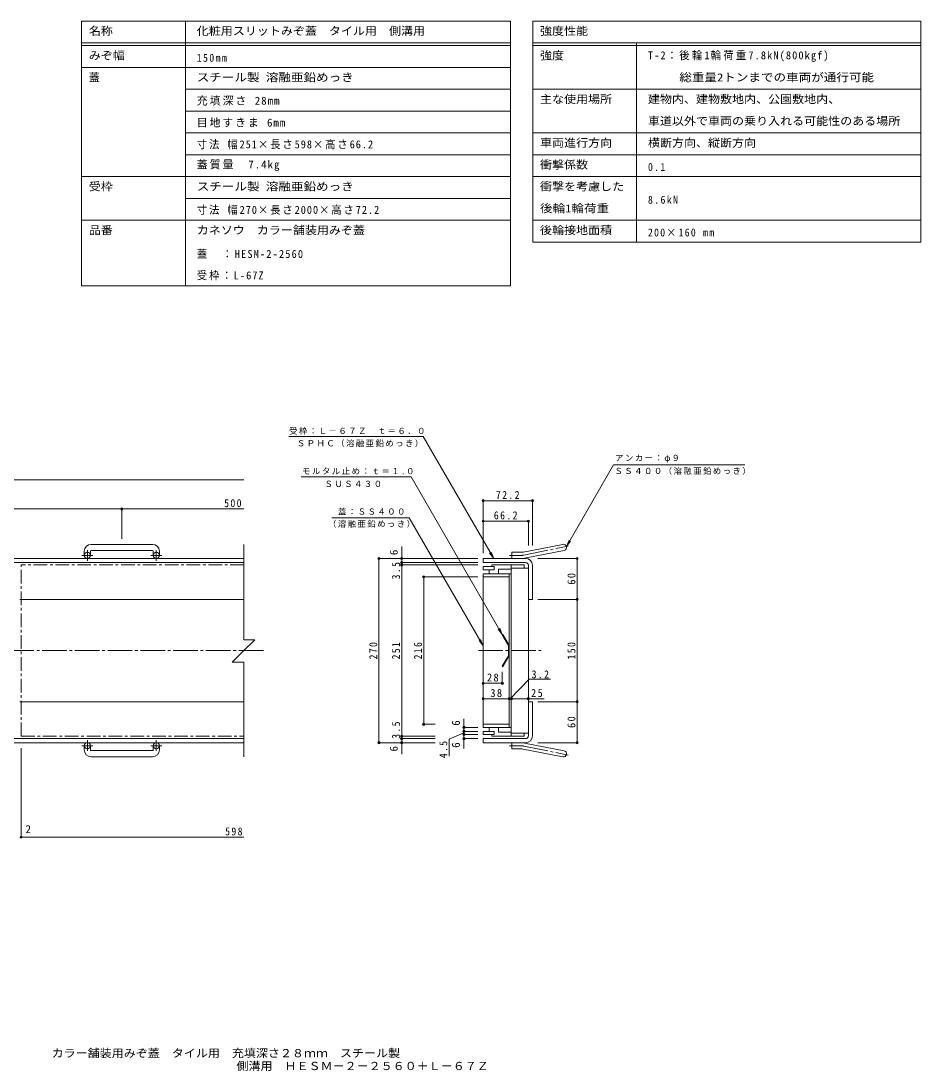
# Model space of a CAD drawing. Units: millimetres at full size, sheet at 1:4; some dimension numbers follow another scale. Extents: x -856 to 1124, y -778 to 761.
# Drawn here: x -194 to 1124, y -778 to 761 of the extents above; entities that cross this region are included whole.
import ezdxf
from ezdxf.enums import TextEntityAlignment as Align

# ---------------------------------------------------------------- set-up
doc = ezdxf.new("R2010")
doc.units = ezdxf.units.MM
doc.header["$LTSCALE"] = 4
doc.header["$PDMODE"] = 32
doc.header["$PDSIZE"] = 3.2
for name, pattern in [('CHAIN1', [8, 5, -1, 1, -1]), ('CHAIN2', [12, 9, -1, 1, -1]), ('DASHED3', [4, 3, -1])]:
    doc.linetypes.add(name, pattern=pattern)
for name, color, linetype, lineweight in [('0-0_通り芯', 7, 'CHAIN2', 9), ('0-1_躯体', 2, 'DASHED3', 9), ('0-2_仕上', 7, 'Continuous', 9), ('0-3_建具', 4, 'Continuous', 9), ('0-4_その他', 7, 'Continuous', 9), ('0-5_寸法', 7, 'Continuous', 9), ('F-5_F-5ﾚｲﾔ', 2, 'Continuous', 9), ('F-F_F-Fﾚｲﾔ', 7, 'Continuous', 9)]:
    doc.layers.add(name, color=color, linetype=linetype, lineweight=lineweight)
doc.layers.add('F-4_F-4ﾚｲﾔ', color=2, linetype='Continuous')
doc.styles.add('ＭＳ ゴシック', font='')
doc.styles.get('ＭＳ ゴシック').set_extended_font_data('MS Gothic')

msp = doc.modelspace()

# ---------------------------------------------------------------- linework, layer by layer
at = {"layer": '0-0_通り芯'}
for p, q in [((160.869, -161.771), (-815.935, -161.771)), ((475.821, -161.771), (568.207, -161.771))]:
    msp.add_line(p, q, dxfattribs=at)
at = {"layer": '0-1_躯体', "linetype": 'Continuous'}
for p, q in [((132.423, -86.771), (-195.89, -86.771)), ((132.423, -236.771), (-195.89, -236.771))]:
    msp.add_line(p, q, dxfattribs=at)
at = {"layer": '0-2_仕上', "color": 3, "linetype": 'CHAIN1'}
for p, q in [((-193.89, -287.271), (-193.89, -36.27)), ((132.423, -36.27), (-193.89, -36.27)), ((-193.89, -287.271), (132.423, -287.271))]:
    msp.add_line(p, q, dxfattribs=at)
at = {"layer": '0-2_仕上'}
for p, q in [((482.9, -38.77), (482.9, -43.27)), ((498.9, -38.77), (482.9, -38.77)), ((498.9, -43.27), (482.9, -43.27)), ((491.9, -43.27), (491.9, -49.271)), ((495.4, -36.27), (495.4, -38.77)), ((524.1, -36.27), (495.4, -36.27)), ((498.9, -38.77), (498.9, -43.27)), ((524.099, -36.27), (524.099, -42.271)), ((524.1, -49.271), (482.9, -49.271)), ((482.9, -274.271), (482.9, -49.271)), ((520.9, -53.771), (482.9, -53.771)), ((520.9, -274.271), (520.9, -49.271)), ((520.9, -269.771), (482.9, -269.771)), ((524.1, -274.271), (482.9, -274.271)), ((491.9, -280.271), (491.9, -274.271)), ((482.9, -284.771), (482.9, -280.271)), ((498.9, -280.271), (482.9, -280.271)), ((498.9, -284.771), (482.9, -284.771)), ((495.4, -287.271), (495.4, -284.771)), ((524.1, -287.271), (495.4, -287.271)), ((498.9, -284.771), (498.9, -280.271)), ((524.099, -287.271), (524.099, -281.271))]:
    msp.add_line(p, q, dxfattribs=at)
at = {"layer": '0-2_仕上', "color": 2}
for p, q in [((524.1, -36.27), (524.1, -287.271)), ((549.1, -40.771), (524.1, -40.771)), ((549.1, -282.771), (549.1, -40.771)), ((549.1, -282.771), (524.1, -282.771))]:
    msp.add_line(p, q, dxfattribs=at)
at = {"layer": '0-2_仕上', "color": 3}
for p, q in [((510.9, -138.682), (511.766, -138.182)), ((519.9, -169.271), (510.9, -184.859)), ((520.9, -169.539), (511.766, -185.359)), ((510.9, -184.859), (511.766, -185.359))]:
    msp.add_line(p, q, dxfattribs=at)
at = {"layer": '0-2_仕上'}
for points in [[(524.1, -42.271), (505.1, -42.271), (505.1, -49.271)], [(524.1, -281.271), (505.1, -281.271), (505.1, -274.271)]]:
    msp.add_lwpolyline(points, dxfattribs=at)
at = {"layer": '0-2_仕上', "color": 2}
for points in [[(524.1, -36.27), (543.1, -36.27), (543.1, -40.771)], [(524.1, -287.271), (543.1, -287.271), (543.1, -282.771)]]:
    msp.add_lwpolyline(points, dxfattribs=at)
at = {"layer": '0-2_仕上', "color": 3}
for points in [[(520.9, -169.539), (520.9, -154.003), (511.766, -138.182)], [(519.9, -169.271), (519.9, -154.271), (510.9, -138.682)]]:
    msp.add_lwpolyline(points, dxfattribs=at)
at = {"layer": '0-3_建具', "linetype": 'CHAIN1'}
for p, q in [((-96.89, -30.378), (-96.89, -14.781)), ((4.11, -30.378), (4.11, -14.781)), ((-88.727, -22.271), (-105.134, -22.271)), ((12.273, -22.271), (-4.134, -22.271)), ((-88.727, -301.271), (-105.134, -301.271)), ((-96.89, -293.163), (-96.89, -308.761)), ((12.273, -301.271), (-4.134, -301.271)), ((4.11, -293.163), (4.11, -308.761))]:
    msp.add_line(p, q, dxfattribs=at)
at = {"layer": '0-3_建具'}
for p, q in [((-1.39, -6.171), (-91.39, -6.171)), ((-91.39, -15.171), (-1.39, -15.171)), ((132.423, -6.171), (132.423, -146.002)), ((541.245, -17.464), (599.435, -6.171)), ((543.574, -26.158), (601.765, -14.864)), ((132.423, -26.771), (-796.39, -26.771)), ((-101.39, -16.171), (-101.39, -22.271)), ((-92.39, -16.171), (-92.39, -22.271)), ((-0.39, -16.171), (-0.39, -22.271)), ((8.61, -16.171), (8.61, -22.271)), ((525.1, -26.771), (525.1, -17.771)), ((538.915, -17.771), (525.1, -17.771)), ((538.915, -26.771), (525.1, -26.771)), ((132.423, -32.771), (-796.39, -32.771)), ((545.1, -32.771), (482.9, -32.771)), ((148.192, -146.002), (131.069, -163.125)), ((148.192, -146.002), (132.423, -146.002)), ((115.3, -178.894), (131.069, -163.125)), ((115.3, -178.894), (132.423, -178.894)), ((132.423, -317.371), (132.423, -178.894)), ((132.423, -290.771), (-796.39, -290.771)), ((132.423, -296.771), (-796.39, -296.771)), ((-101.39, -307.371), (-101.39, -301.271)), ((-92.39, -307.371), (-92.39, -301.271)), ((-0.39, -307.371), (-0.39, -301.271)), ((8.61, -307.371), (8.61, -301.271)), ((525.1, -296.771), (525.1, -305.771)), ((538.915, -296.771), (525.1, -296.771)), ((538.915, -305.771), (525.1, -305.771)), ((541.245, -306.077), (599.435, -317.371)), ((543.574, -297.384), (601.765, -308.677)), ((-91.39, -308.371), (-1.39, -308.371)), ((-1.39, -317.371), (-91.39, -317.371))]:
    msp.add_line(p, q, dxfattribs=at)
at = {"layer": '0-3_建具', "linetype": 'CHAIN2'}
for p, q in [((542.409, -21.811), (607.576, -8.648)), ((538.915, -22.271), (521.295, -22.271)), ((538.915, -301.271), (521.295, -301.271)), ((542.409, -301.731), (607.576, -314.893))]:
    msp.add_line(p, q, dxfattribs=at)
at = {"layer": '0-3_建具'}
for points in [[(482.9, -32.771), (482.9, -26.771), (545.1, -26.771)], [(549.1, -36.771), (549.1, -86.771), (555.1, -86.771), (555.1, -36.771)], [(549.1, -286.771), (549.1, -236.771), (555.1, -236.771), (555.1, -286.771)], [(545.1, -290.771), (482.9, -290.771), (482.9, -296.771), (545.1, -296.771)]]:
    msp.add_lwpolyline(points, dxfattribs=at)
for centre in [(-96.89, -22.271), (4.11, -22.271), (-96.89, -301.271), (4.11, -301.271)]:
    msp.add_circle(centre, 4.5, dxfattribs=at)
for centre, radius, start, end in [((-91.39, -16.171), 10, 90, 180), ((-91.39, -16.171), 1, 90, 180), ((-1.39, -16.171), 10, 0, 90), ((-1.39, -16.171), 1, 0, 90), ((600.6, -10.518), 4.5, 285.00014, 104.99991), ((538.915, -8.771), 9, 270, 285.00002), ((538.915, -8.771), 18, 270, 285), ((545.1, -36.771), 10, 0, 90), ((545.1, -36.771), 4, 0, 90), ((545.1, -286.771), 4, 270, 0), ((545.1, -286.771), 10, 270, 0), ((-91.39, -307.371), 10, 180, 270), ((-91.39, -307.371), 1, 180, 270), ((-1.39, -307.371), 10, 270, 0), ((-1.39, -307.371), 1, 270, 0), ((538.915, -314.771), 18, 75, 90), ((538.915, -314.771), 9, 74.99998, 90), ((600.6, -313.024), 4.5, 255.00009, 74.99986)]:
    msp.add_arc(centre, radius, start, end, dxfattribs=at)
at = {"layer": '0-3_建具', "linetype": 'CHAIN2'}
for centre, start, end in [((538.915, -8.771), 270, 284.99995), ((538.915, -314.771), 75.00005, 90)]:
    msp.add_arc(centre, 13.5, start, end, dxfattribs=at)
at = {"layer": '0-4_その他'}
for p, q in [((-796.39, 88.672), (132.423, 88.672)), ((-46.39, 47.052), (-46.39, 1.829)), ((482.9, 59.056), (482.9, -18.771)), ((482.9, 57.856), (555.1, 57.856)), ((555.1, 59.056), (555.1, -7.796)), ((-546.39, 45.852), (-46.39, 45.852)), ((-46.39, 45.852), (132.423, 45.852)), ((482.9, 27.968), (549.1, 27.968)), ((549.1, 29.168), (549.1, -7.796)), ((363.623, -26.771), (363.623, -9.073)), ((329.086, -26.771), (474.9, -26.771)), ((330.286, -26.771), (330.286, -296.771)), ((363.623, -32.771), (363.623, -26.771)), ((621.789, -26.771), (563.1, -26.771)), ((620.589, -26.771), (620.589, -86.771)), ((362.423, -32.771), (474.9, -32.771)), ((362.423, -36.27), (474.9, -36.27)), ((363.623, -36.27), (363.623, -32.771)), ((363.623, -287.271), (363.623, -36.27)), ((394.603, -53.771), (474.9, -53.771)), ((395.803, -53.771), (395.803, -269.771)), ((621.789, -86.771), (563.1, -86.771)), ((620.589, -86.771), (620.589, -236.771)), ((510.9, -210.833), (510.9, -192.859)), ((482.9, -209.633), (510.9, -209.633)), ((482.9, -232.397), (520.9, -232.397)), ((520.9, -232.397), (524.1, -232.397)), ((524.1, -232.397), (549.1, -232.397)), ((549.1, -232.397), (572.292, -232.397)), ((621.789, -236.771), (563.1, -236.771)), ((620.589, -236.771), (620.589, -296.771)), ((394.603, -269.771), (412.368, -269.771)), ((453.494, -274.271), (474.9, -274.271)), ((454.694, -274.271), (454.694, -261.885)), ((454.694, -280.271), (454.694, -274.271)), ((362.423, -287.271), (412.368, -287.271)), ((362.423, -290.771), (412.368, -290.771)), ((363.623, -290.771), (363.623, -287.271)), ((363.623, -296.771), (363.623, -290.771)), ((453.494, -280.271), (474.9, -280.271)), ((453.494, -284.771), (474.9, -284.771)), ((453.494, -290.771), (474.9, -290.771)), ((454.694, -284.771), (454.694, -280.271)), ((454.694, -290.771), (454.694, -284.771)), ((454.694, -290.771), (454.694, -305.079)), ((-193.89, -436.434), (-193.89, -304.994)), ((329.086, -296.771), (412.368, -296.771)), ((363.623, -296.771), (363.623, -313.67)), ((621.789, -296.771), (563.1, -296.771)), ((-195.89, -435.234), (-193.89, -435.234)), ((-193.89, -435.234), (132.423, -435.234))]:
    msp.add_line(p, q, dxfattribs=at)
for points in [[(522.5, -232.397), (550.493, -203.676), (581.375, -203.676)], [(454.694, -282.521), (433.253, -291.758), (433.253, -316.584)]]:
    msp.add_lwpolyline(points, dxfattribs=at)
for p in [(-46.39, 45.852), (482.9, 57.856), (555.1, 57.856), (482.9, 27.968), (549.1, 27.968), (330.286, -26.771), (363.623, -26.771), (620.589, -26.771), (363.623, -32.771), (363.623, -36.27), (395.803, -53.771), (620.589, -86.771), (482.9, -209.633), (510.9, -209.633), (482.9, -232.397), (520.9, -232.397), (524.1, -232.397), (549.1, -232.397), (620.589, -236.771), (395.803, -269.771), (454.694, -274.271), (363.623, -287.271), (363.623, -290.771), (454.694, -280.271), (454.694, -284.771), (454.694, -290.771), (330.286, -296.771), (363.623, -296.771), (620.589, -296.771), (-193.89, -435.234)]:
    msp.add_point(p, dxfattribs=at)
at = {"layer": '0-5_寸法'}
for p, q in [((198.21, 151.965), (395.158, 151.965)), ((673.886, 110.3), (866.184, 110.3)), ((216.158, 92.637), (377.637, 92.637)), ((377.637, 92.637), (510.9, -138.182)), ((261.073, 32.976), (374.417, 32.976)), ((374.417, 32.976), (482.9, -154.922)), ((604.9, -9.189), (610.987, -1.255)), ((498.351, -26.771), (494.524, -17.532)), ((510.9, -138.182), (504.812, -130.249)), ((510.9, -138.182), (507.073, -128.943)), ((482.9, -154.922), (476.812, -146.989)), ((482.9, -154.922), (479.073, -145.683))]:
    msp.add_line(p, q, dxfattribs=at)
for points in [[(395.158, 151.965), (498.351, -26.771), (492.263, -18.837)], [(673.886, 110.3), (604.9, -9.189), (608.726, 0.05)]]:
    msp.add_lwpolyline(points, dxfattribs=at)
at = {"layer": 'F-5_F-5ﾚｲﾔ', "color": 7}
for p, q in [((555.518, 760.916), (1124.205, 760.916)), ((555.518, 760.916), (555.518, 436.916)), ((1124.205, 760.916), (1124.205, 436.916)), ((555.518, 728.916), (1124.205, 728.916)), ((555.518, 724.916), (1124.205, 724.916)), ((707.714, 728.916), (707.714, 436.916)), ((555.518, 660.916), (1124.205, 660.916)), ((555.518, 660.916), (1124.205, 660.916)), ((555.518, 596.916), (1124.205, 596.916)), ((555.518, 564.916), (1124.205, 564.916)), ((555.518, 532.916), (1124.205, 532.916)), ((555.518, 468.916), (1124.205, 468.916)), ((555.518, 436.916), (1124.205, 436.916))]:
    msp.add_line(p, q, dxfattribs=at)
at = {"layer": 'F-F_F-Fﾚｲﾔ'}
for p, q in [((-105.38, 760.916), (522.879, 760.916)), ((-105.38, 760.916), (-105.38, 372.916)), ((46.816, 760.916), (46.816, 372.916)), ((522.879, 760.916), (522.879, 372.916)), ((-105.38, 728.916), (522.879, 728.916)), ((-105.38, 724.916), (522.879, 724.916)), ((-105.38, 692.916), (522.879, 692.916)), ((46.816, 660.916), (522.879, 660.916)), ((46.816, 628.916), (522.879, 628.916)), ((46.816, 596.916), (522.879, 596.916)), ((46.816, 564.916), (522.879, 564.916)), ((-105.38, 532.916), (522.879, 532.916)), ((46.816, 500.916), (522.879, 500.916)), ((-105.38, 468.916), (522.879, 468.916)), ((-105.38, 372.916), (522.879, 372.916))]:
    msp.add_line(p, q, dxfattribs=at)

# ---------------------------------------------------------------- texts
at = {"layer": '0-4_その他', "color": 2, "style": 'ＭＳ ゴシック'}
for p in [(361.223, -21.929), (452.294, -271.94), (361.223, -309.647), (452.294, -304.336)]:
    msp.add_text('6', height=11.73, rotation=90, dxfattribs=at).set_placement(p, align=Align.BOTTOM_LEFT)
msp.add_text('2', height=11.73, dxfattribs=at).set_placement((-187.582, -432.834), align=Align.BOTTOM_LEFT)
at = {"layer": '0-4_その他', "color": 2, "char_height": 11.73, "attachment_point": 7, "style": 'ＭＳ ゴシック'}
for s, insert in [('\\T1.28;\\W0.9;72.2', (501.5, 60.256)), ('\\T1.27;\\W0.9;500', (103.493, 48.252)), ('\\T1.28;\\W0.9;66.2', (498.5, 30.368)), ('\\T1.27;\\W0.95;28', (488.4, -207.233)), ('\\T1.27;\\W0.9;3.2', (553.869, -202.642)), ('\\T1.27;\\W0.95;38', (493.4, -229.997)), ('\\T1.27;\\W0.95;25', (552.994, -229.997)), ('\\T1.27;\\W0.9;598', (104.983, -432.834))]:
    msp.add_mtext(s, dxfattribs=dict(at, insert=insert))
at = {"layer": '0-4_その他', "color": 2, "char_height": 11.73, "attachment_point": 7, "rotation": 90, "style": 'ＭＳ ゴシック'}
for s, insert in [('\\T1.27;\\W0.9;3.5', (361.223, -57.496)), ('\\T1.27;\\W0.95;60', (618.189, -65.271)), ('\\T1.27;\\W0.9;270', (327.886, -174.771)), ('\\T1.27;\\W0.9;251', (361.223, -174.771)), ('\\T1.27;\\W0.9;216', (393.403, -174.771)), ('\\T1.27;\\W0.9;150', (618.189, -174.771)), ('\\T1.27;\\W0.95;60', (618.189, -275.271)), ('\\T1.27;\\W0.9;3.5', (361.223, -291.096)), ('\\T1.27;\\W0.9;4.5', (430.528, -319.492))]:
    msp.add_mtext(s, dxfattribs=dict(at, insert=insert))
at = {"layer": '0-5_寸法', "char_height": 8.798, "attachment_point": 7, "style": 'ＭＳ ゴシック'}
for s, insert in [('\\T1.17;受枠：Ｌ－６７Ｚ\u3000ｔ＝６．０', (198.686, 154.677)), ('\\T1.17;ＳＰＨＣ（溶融亜鉛めっき）', (209.901, 136.442)), ('\\T1.17;アンカー：φ９', (676.129, 113.759)), ('\\T1.18;モルタル止め：ｔ＝１.０', (217.554, 96.227)), ('\\T1.17;ＳＳ４００（溶融亜鉛めっき）', (675.207, 95.793)), ('\\T1.17;ＳＵＳ４３０', (250.464, 77.906)), ('\\T1.17;蓋：ＳＳ４００', (270.23, 36.904)), ('\\T1.17;（溶融亜鉛めっき）', (255.529, 18.319))]:
    msp.add_mtext(s, dxfattribs=dict(at, insert=insert))
at = {"layer": 'F-4_F-4ﾚｲﾔ', "style": 'ＭＳ ゴシック', "width": 1.1}
for s, p in [('カラー舗装用みぞ蓋\u3000タイル用\u3000充填深さ２８ｍｍ\u3000スチール製', (-149.204, -761.267)), ('側溝用\u3000ＨＥＳＭ－２－２５６０＋Ｌ－６７Ｚ', (121.552, -780.096))]:
    msp.add_text(s, height=11.73, dxfattribs=at).set_placement(p, align=Align.BOTTOM_LEFT)
at = {"layer": 'F-5_F-5ﾚｲﾔ', "style": 'ＭＳ ゴシック'}
for s, width, p in [('化粧用スリットみぞ蓋\u3000タイル用\u3000側溝用', 1.1, (63.35, 736.916)), ('強度性能', 1.1, (566.165, 736.916)), ('強度', 1.1, (566.165, 700.916)), ('スチール製 溶融亜鉛めっき', 1.15, (63.35, 668.916)), (' \u3000\u3000総重量2トンまでの車両が通行可能', 1.15, (724.248, 668.916)), ('主な使用場所', 1.1, (566.165, 636.916)), ('建物内、建物敷地内、公園敷地内、', 1.1, (724.248, 636.916)), ('車道以外で車両の乗り入れる可能性のある場所', 1.1, (724.248, 604.916)), ('車両進行方向', 1.1, (566.165, 572.916)), ('横断方向、縦断方向', 1.1, (724.248, 572.916)), ('衝撃係数', 1.1, (566.165, 540.916)), ('衝撃を考慮した', 1.1, (566.165, 508.916)), ('後輪1輪荷重', 1.15, (566.165, 476.916)), ('後輪接地面積', 1.1, (566.165, 444.916))]:
    msp.add_text(s, height=11.73, dxfattribs=dict(at, width=width)).set_placement(p, align=Align.BOTTOM_LEFT)
at = {"layer": 'F-5_F-5ﾚｲﾔ', "char_height": 11.73, "attachment_point": 7, "style": 'ＭＳ ゴシック'}
for s, insert in [('\\T1.28;\\W0.9;150mm', (63.35, 700.916)), ('\\T1.21;\\W0.95;T-2：後輪1輪荷重7.8kN(800kgf)', (724.248, 700.916)), ('\\T1.18;充填深さ\\~28mm', (63.35, 636.916)), ('\\T1.17;目地すきま\\~6mm', (63.35, 604.916)), ('\\T1.27;\\W0.9;0.1', (724.248, 540.916)), ('\\T1.28;\\W0.9;8.6kN', (724.248, 492.916)), ('\\T1.25;\\W0.9;200×160\\~mm', (724.248, 444.916))]:
    msp.add_mtext(s, dxfattribs=dict(at, insert=insert))
at = {"layer": 'F-F_F-Fﾚｲﾔ', "color": 2, "style": 'ＭＳ ゴシック'}
for s, width, p in [('名称', 1.1, (-94.733, 736.916)), ('みぞ幅', 1.1, (-94.733, 700.916)), ('受枠', 1.1, (-94.733, 508.916)), ('スチール製 溶融亜鉛めっき', 1.15, (63.35, 508.916)), ('品番', 1.1, (-94.733, 444.916)), ('カネソウ\u3000カラー舗装用みぞ蓋', 1.1, (63.35, 444.916))]:
    msp.add_text(s, height=11.73, dxfattribs=dict(at, width=width)).set_placement(p, align=Align.BOTTOM_LEFT)
msp.add_text('蓋', height=11.73, dxfattribs=at).set_placement((-94.733, 668.916), align=Align.BOTTOM_LEFT)
at = {"layer": 'F-F_F-Fﾚｲﾔ', "color": 2, "char_height": 11.73, "attachment_point": 7, "style": 'ＭＳ ゴシック'}
for s, insert in [('\\T1.18;\\W0.95;寸法\\~幅251×長さ598×高さ66.2', (63.35, 572.916)), ('\\T1.18;蓋質量\u30007.4kg', (63.35, 540.916)), ('\\T1.18;\\W0.95;寸法\\~幅270×長さ2000×高さ72.2', (63.35, 476.916)), ('\\T1.22;\\W0.95;蓋\u3000：HESM-2-2560', (63.35, 412.916)), ('\\T1.19;\\W0.95;受枠：L-67Z', (63.35, 380.916))]:
    msp.add_mtext(s, dxfattribs=dict(at, insert=insert))

doc.saveas('drawing.dxf')
